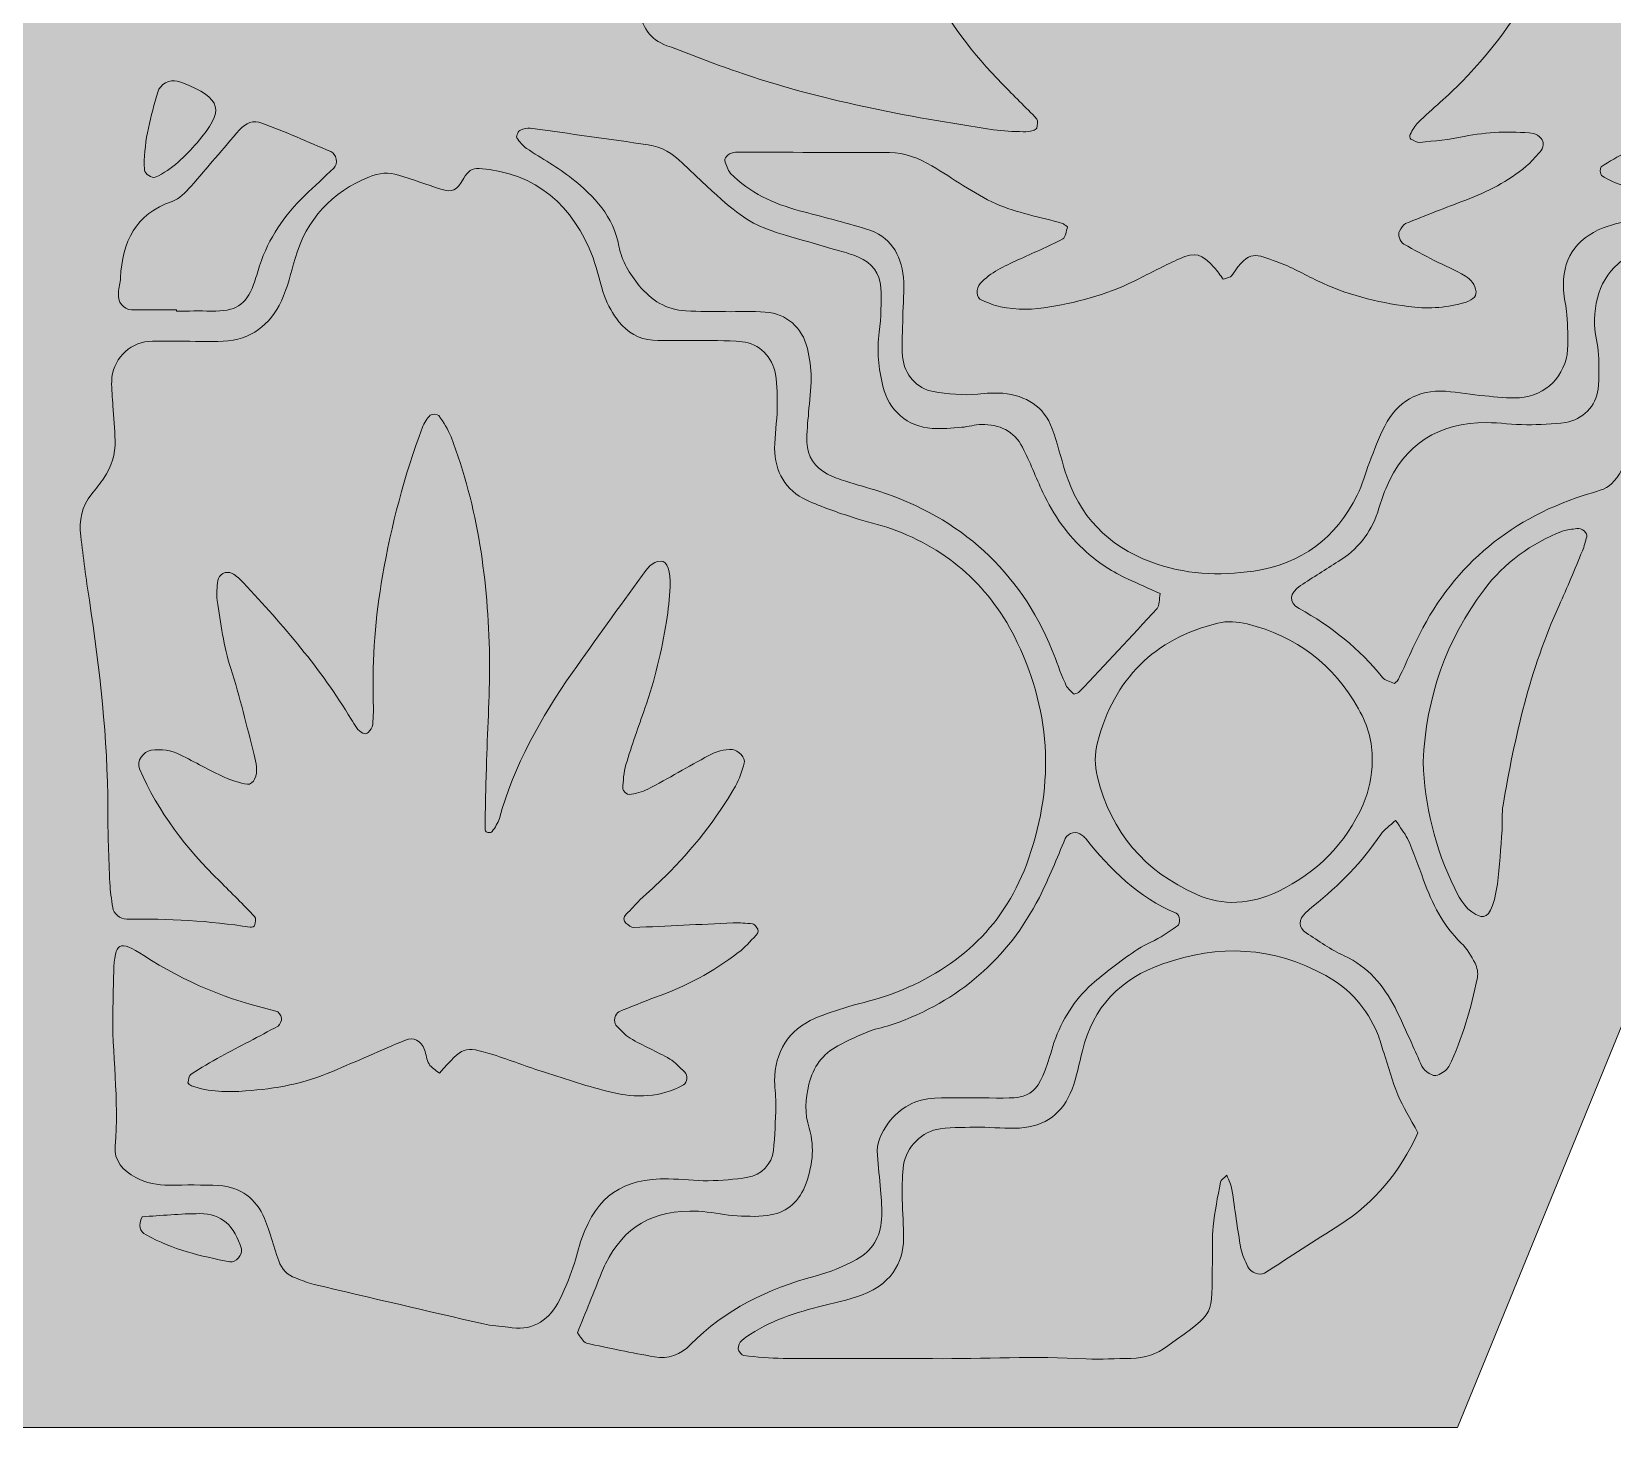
# Model space of a CAD drawing. Extents: x 698 to 1331, y -1400 to -571.
# Drawn here: x 1038.3 to 1135.5, y -1397 to -1311.1 of the extents above; entities that cross this region are included whole.
import ezdxf

# ---------------------------------------------------------------- set-up
doc = ezdxf.new("R2010")
doc.units = 0
doc.header["$MEASUREMENT"] = 0
doc.layers.add('katman 1', color=7, linetype='Continuous')

msp = doc.modelspace()

# ---------------------------------------------------------------- hatches: boundary and pattern name
at = {"layer": 'katman 1', "true_color": 0x008000}
h = msp.add_hatch(color=96, dxfattribs=at)
h.dxf.hatch_style = 2
h.paths.add_polyline_path([(896.624, -1382.655), (879.809, -1328.301), (851.989, -1295.189), (837.528, -1259.107), (831.494, -1237.749), (771.684, -1241.554), (752.975, -1241.554), (733.337, -1231.031), (728.744, -1217.12), (738.175, -1200.397), (733.337, -1174.3), (733.337, -1161.556), (728.744, -1135.224), (733.36, -1114.523), (738.175, -1088.34), (738.175, -1079.203), (740.929, -1068.399), (750.857, -1073.047), (760.746, -1083.648), (804.968, -1100.936), (816.766, -1111.464), (833.127, -1113.198), (845.537, -1119.572), (861.853, -1117.069), (881.49, -1113.198), (914.58, -1128.031), (931.697, -1137.16), (962.214, -1138.377), (991.493, -1138.377), (1019.53, -1138.377), (1033.327, -1157.32), (1037.409, -1170.144), (1041.794, -1176.209), (1044.493, -1171.669), (1054.328, -1142.244), (1072.23, -1139.566), (1100.698, -1142.244), (1121.855, -1137.16), (1135.969, -1135.224), (1155.02, -1140.953), (1169.335, -1135.224), (1179.766, -1170.841), (1186.512, -1248.875), (1126.002, -1396.967), (886.71, -1396.967)])

# ---------------------------------------------------------------- linework, layer by layer
at = {"layer": 'katman 1', "lineweight": 0}
msp.add_lwpolyline([(1037.409, -1170.144), (1041.794, -1176.209), (1044.493, -1171.669), (1054.328, -1142.244), (1072.23, -1139.566), (1100.698, -1142.244), (1121.855, -1137.16), (1135.969, -1135.224), (1155.02, -1140.953), (1169.335, -1135.224), (1179.766, -1170.841), (1186.512, -1248.875), (1126.002, -1396.967), (886.71, -1396.967)], dxfattribs=at)
for points, knots in [([(1138.593, -1321.79), (1138.417, -1321.375), (1138.098, -1321.136), (1137.699, -1321.024), (1136.726, -1320.737), (1135.721, -1320.545), (1134.859, -1319.955), (1134.763, -1319.891), (1134.747, -1319.476), (1134.827, -1319.428), (1135.338, -1319.093), (1135.848, -1318.774), (1136.407, -1318.534), (1139.886, -1317.018), (1143.109, -1315.055), (1146.093, -1312.726), (1149.189, -1310.316), (1149.014, -1310.827), (1148.982, -1306.582), (1148.966, -1304.092), (1148.295, -1301.747), (1147.115, -1299.56), (1145.503, -1296.56), (1143.141, -1294.406), (1139.918, -1293.257), (1138.864, -1292.874), (1137.779, -1292.603), (1136.71, -1292.267), (1136.04, -1292.044), (1135.338, -1291.853), (1134.699, -1291.549), (1133.247, -1290.879), (1132.593, -1289.666), (1132.577, -1288.118), (1132.577, -1287.512), (1132.736, -1286.906), (1132.768, -1286.299), (1132.816, -1285.581), (1132.864, -1284.863), (1132.784, -1284.161), (1132.673, -1283.012), (1131.811, -1281.799), (1130.47, -1281.671), (1129.561, -1281.592), (1128.635, -1281.576), (1127.726, -1281.592), (1127.007, -1281.592), (1126.305, -1281.703), (1125.587, -1281.703), (1123.928, -1281.687), (1122.619, -1280.762), (1122.092, -1279.214), (1121.821, -1278.448), (1121.646, -1277.65), (1121.47, -1276.852), (1120.816, -1273.995), (1118.981, -1272.24), (1116.284, -1271.346), (1113.698, -1270.485), (1111.097, -1270.453), (1108.464, -1271.203), (1105.672, -1271.985), (1103.868, -1273.724), (1103.086, -1276.517), (1102.863, -1277.299), (1102.655, -1278.081), (1102.368, -1278.847), (1101.682, -1280.682), (1100.246, -1281.528), (1098.379, -1281.671), (1097.565, -1281.735), (1096.751, -1281.639), (1095.937, -1281.608), (1095.426, -1281.592), (1094.916, -1281.544), (1094.405, -1281.592), (1092.746, -1281.719), (1091.756, -1282.741), (1091.74, -1284.352), (1091.74, -1284.863), (1091.788, -1285.374), (1091.82, -1285.884), (1091.852, -1286.491), (1091.9, -1287.113), (1091.916, -1287.719), (1091.948, -1289.555), (1091.086, -1290.831), (1089.442, -1291.581), (1088.884, -1291.837), (1088.309, -1292.028), (1087.719, -1292.204), (1086.841, -1292.475), (1085.931, -1292.65), (1085.07, -1292.954), (1082.213, -1293.975), (1079.74, -1295.587), (1078.208, -1298.268), (1076.931, -1300.486), (1075.942, -1302.832), (1075.623, -1305.417), (1075.447, -1306.853), (1075.463, -1308.257), (1075.654, -1309.678), (1075.814, -1310.795), (1076.309, -1311.577), (1077.378, -1311.976), (1078.814, -1312.502), (1080.234, -1313.077), (1081.671, -1313.571), (1086.793, -1315.343), (1092.107, -1316.332), (1097.453, -1317.146), (1098.06, -1317.242), (1098.666, -1317.242), (1099.288, -1317.274), (1099.496, -1317.29), (1099.687, -1317.242), (1099.895, -1317.194), (1099.975, -1317.178), (1100.102, -1317.114), (1100.118, -1317.05), (1100.15, -1316.859), (1100.214, -1316.588), (1100.134, -1316.492), (1099.432, -1315.758), (1098.698, -1315.056), (1097.996, -1314.321), (1096.208, -1312.486), (1094.613, -1310.507), (1093.575, -1308.13), (1093.448, -1307.811), (1093.543, -1307.539), (1093.735, -1307.284), (1093.942, -1306.997), (1094.262, -1306.981), (1094.565, -1307.013), (1094.868, -1307.045), (1095.171, -1307.108), (1095.442, -1307.22), (1096.192, -1307.523), (1096.943, -1307.874), (1097.677, -1308.194), (1098.427, -1308.513), (1099.177, -1308.832), (1099.927, -1309.119), (1100.198, -1309.231), (1100.565, -1309.247), (1100.741, -1308.976), (1100.884, -1308.736), (1100.98, -1308.385), (1100.932, -1308.13), (1100.709, -1307.14), (1100.405, -1306.167), (1100.134, -1305.178), (1099.703, -1303.598), (1099.225, -1302.05), (1098.826, -1300.454), (1098.474, -1299.066), (1098.299, -1297.645), (1098.618, -1296.225), (1098.65, -1296.113), (1098.953, -1296.002), (1099.129, -1296.034), (1099.304, -1296.065), (1099.496, -1296.209), (1099.623, -1296.353), (1101.953, -1299.05), (1104.315, -1301.747), (1106.278, -1304.747), (1106.549, -1305.178), (1106.884, -1305.561), (1107.204, -1305.959), (1107.235, -1306.007), (1107.395, -1305.975), (1107.491, -1305.944), (1107.571, -1305.928), (1107.714, -1305.88), (1107.73, -1305.816), (1107.81, -1305.209), (1107.922, -1304.619), (1107.938, -1304.013), (1108.113, -1298.363), (1109.055, -1292.858), (1110.794, -1287.48), (1110.922, -1287.097), (1111.113, -1286.746), (1111.305, -1286.379), (1111.337, -1286.299), (1111.48, -1286.219), (1111.56, -1286.219), (1111.736, -1286.251), (1111.959, -1286.299), (1112.055, -1286.427), (1112.246, -1286.666), (1112.39, -1286.953), (1112.486, -1287.225), (1113.986, -1291.693), (1115.103, -1296.241), (1115.23, -1300.981), (1115.278, -1302.816), (1115.23, -1304.651), (1115.246, -1306.486), (1115.246, -1306.981), (1115.326, -1307.491), (1115.39, -1307.986), (1115.39, -1308.05), (1115.55, -1308.114), (1115.645, -1308.13), (1115.725, -1308.146), (1115.853, -1308.13), (1115.917, -1308.082), (1116.076, -1307.954), (1116.236, -1307.826), (1116.332, -1307.667), (1118.757, -1303.39), (1121.917, -1299.624), (1124.869, -1295.73), (1124.933, -1295.651), (1124.997, -1295.539), (1125.077, -1295.507), (1125.252, -1295.443), (1125.46, -1295.395), (1125.651, -1295.379), (1125.906, -1295.363), (1126.018, -1295.507), (1126.05, -1295.746), (1126.225, -1296.975), (1126.066, -1298.188), (1125.827, -1299.385), (1125.428, -1301.491), (1124.805, -1303.55), (1124.151, -1305.576), (1123.864, -1306.454), (1123.608, -1307.332), (1123.353, -1308.21), (1123.209, -1308.704), (1123.784, -1309.183), (1124.295, -1309.055), (1125.284, -1308.784), (1126.225, -1308.417), (1127.119, -1307.922), (1128.013, -1307.428), (1128.922, -1306.949), (1129.832, -1306.502), (1130.103, -1306.374), (1130.391, -1306.263), (1130.694, -1306.231), (1130.869, -1306.215), (1131.125, -1306.279), (1131.236, -1306.406), (1131.332, -1306.518), (1131.348, -1306.789), (1131.284, -1306.933), (1130.087, -1309.678), (1128.332, -1312.055), (1126.257, -1314.194), (1125.412, -1315.072), (1124.454, -1315.853), (1123.576, -1316.699), (1123.369, -1316.891), (1123.225, -1317.178), (1123.082, -1317.433), (1123.05, -1317.497), (1123.066, -1317.689), (1123.13, -1317.721), (1123.305, -1317.816), (1123.497, -1317.944), (1123.672, -1317.928), (1124.582, -1317.832), (1125.491, -1317.752), (1126.401, -1317.561), (1127.821, -1317.274), (1129.242, -1317.226), (1130.662, -1317.369), (1130.837, -1317.385), (1130.997, -1317.561), (1131.141, -1317.689), (1131.332, -1317.832), (1131.284, -1318.295), (1131.061, -1318.518), (1130.79, -1318.822), (1130.518, -1319.141), (1130.215, -1319.396), (1129.114, -1320.322), (1127.837, -1320.96), (1126.497, -1321.471), (1125.268, -1321.949), (1124.023, -1322.412), (1122.795, -1322.923), (1122.635, -1322.987), (1122.539, -1323.21), (1122.427, -1323.386), (1122.3, -1323.577), (1122.459, -1324.04), (1122.699, -1324.184), (1123.321, -1324.535), (1123.944, -1324.87), (1124.566, -1325.189), (1125.204, -1325.508), (1125.858, -1325.779), (1126.481, -1326.146), (1126.816, -1326.354), (1127.087, -1326.673), (1127.135, -1327.12), (1127.167, -1327.423), (1126.864, -1327.678), (1126.289, -1327.822), (1125.188, -1328.109), (1124.071, -1328.173), (1122.954, -1328.013), (1121.023, -1327.758), (1119.156, -1327.295), (1117.385, -1326.434), (1116.555, -1326.035), (1115.757, -1325.572), (1114.895, -1325.269), (1113.635, -1324.822), (1113.188, -1324.439), (1112.119, -1326.114), (1112.039, -1326.242), (1111.783, -1326.258), (1111.592, -1326.338), (1111.4, -1326.099), (1111.241, -1325.843), (1111.033, -1325.62), (1110.252, -1324.758), (1109.869, -1324.646), (1108.895, -1325.077), (1108.065, -1325.46), (1107.251, -1325.875), (1106.438, -1326.29), (1104.698, -1327.2), (1102.847, -1327.726), (1100.932, -1328.045), (1099.927, -1328.221), (1098.905, -1328.253), (1097.884, -1328.029), (1097.485, -1327.95), (1097.118, -1327.774), (1096.735, -1327.631), (1096.4, -1327.503), (1096.352, -1326.912), (1096.639, -1326.609), (1097.278, -1325.907), (1098.123, -1325.54), (1098.953, -1325.157), (1099.879, -1324.726), (1100.82, -1324.343), (1101.714, -1323.864), (1101.905, -1323.769), (1101.921, -1323.37), (1102.017, -1323.114), (1101.858, -1323.019), (1101.794, -1322.939), (1101.698, -1322.907), (1100.326, -1322.508), (1098.889, -1322.269), (1097.613, -1321.694), (1096.224, -1321.072), (1094.98, -1320.146), (1093.671, -1319.364), (1092.873, -1318.885), (1092.011, -1318.566), (1091.07, -1318.55), (1087.91, -1318.534), (1084.751, -1318.534), (1081.591, -1318.534), (1081.272, -1318.534), (1080.889, -1318.822), (1080.937, -1319.029), (1081.016, -1319.3), (1081.096, -1319.62), (1081.288, -1319.827), (1082.453, -1321.04), (1083.937, -1321.694), (1085.533, -1322.125), (1086.905, -1322.492), (1088.293, -1322.843), (1089.65, -1323.258), (1091.102, -1323.689), (1091.772, -1324.79), (1091.916, -1326.226), (1091.996, -1327.024), (1091.884, -1327.854), (1091.884, -1328.668), (1091.868, -1329.482), (1091.804, -1330.295), (1091.868, -1331.109), (1091.964, -1332.226), (1092.777, -1333.088), (1093.751, -1333.248), (1094.661, -1333.391), (1095.57, -1333.503), (1096.496, -1333.407), (1097.006, -1333.359), (1097.517, -1333.312), (1098.028, -1333.359), (1099.448, -1333.503), (1100.565, -1334.141), (1101.076, -1335.546), (1101.379, -1336.407), (1101.602, -1337.301), (1101.874, -1338.179), (1102.719, -1340.892), (1104.475, -1342.743), (1107.14, -1343.732), (1109.198, -1344.498), (1111.305, -1344.61), (1113.459, -1344.291), (1116.411, -1343.844), (1118.518, -1342.264), (1119.826, -1339.615), (1120.145, -1338.977), (1120.321, -1338.274), (1120.576, -1337.62), (1120.88, -1336.854), (1121.135, -1336.088), (1121.518, -1335.37), (1122.3, -1333.886), (1123.545, -1333.12), (1125.252, -1333.232), (1126.066, -1333.296), (1126.864, -1333.439), (1127.678, -1333.519), (1128.38, -1333.583), (1129.098, -1333.679), (1129.8, -1333.631), (1131.444, -1333.503), (1132.641, -1332.29), (1132.768, -1330.662), (1132.816, -1329.96), (1132.768, -1329.242), (1132.72, -1328.524), (1132.689, -1328.013), (1132.545, -1327.519), (1132.513, -1327.008), (1132.401, -1325.173), (1133.247, -1323.848), (1134.955, -1323.178), (1135.609, -1322.923), (1136.327, -1322.827), (1136.997, -1322.588), (1137.572, -1322.348), (1138.21, -1322.332), (1138.593, -1321.79)], [0, 0, 0, 0, 1, 1, 1, 2, 2, 2, 3, 3, 3, 4, 4, 4, 5, 5, 5, 6, 6, 6, 7, 7, 7, 8, 8, 8, 9, 9, 9, 10, 10, 10, 11, 11, 11, 12, 12, 12, 13, 13, 13, 14, 14, 14, 15, 15, 15, 16, 16, 16, 17, 17, 17, 18, 18, 18, 19, 19, 19, 20, 20, 20, 21, 21, 21, 22, 22, 22, 23, 23, 23, 24, 24, 24, 25, 25, 25, 26, 26, 26, 27, 27, 27, 28, 28, 28, 29, 29, 29, 30, 30, 30, 31, 31, 31, 32, 32, 32, 33, 33, 33, 34, 34, 34, 35, 35, 35, 36, 36, 36, 37, 37, 37, 38, 38, 38, 39, 39, 39, 40, 40, 40, 41, 41, 41, 42, 42, 42, 43, 43, 43, 44, 44, 44, 45, 45, 45, 46, 46, 46, 47, 47, 47, 48, 48, 48, 49, 49, 49, 50, 50, 50, 51, 51, 51, 52, 52, 52, 53, 53, 53, 54, 54, 54, 55, 55, 55, 56, 56, 56, 57, 57, 57, 58, 58, 58, 59, 59, 59, 60, 60, 60, 61, 61, 61, 62, 62, 62, 63, 63, 63, 64, 64, 64, 65, 65, 65, 66, 66, 66, 67, 67, 67, 68, 68, 68, 69, 69, 69, 70, 70, 70, 71, 71, 71, 72, 72, 72, 73, 73, 73, 74, 74, 74, 75, 75, 75, 76, 76, 76, 77, 77, 77, 78, 78, 78, 79, 79, 79, 80, 80, 80, 81, 81, 81, 82, 82, 82, 83, 83, 83, 84, 84, 84, 85, 85, 85, 86, 86, 86, 87, 87, 87, 88, 88, 88, 89, 89, 89, 90, 90, 90, 91, 91, 91, 92, 92, 92, 93, 93, 93, 94, 94, 94, 95, 95, 95, 96, 96, 96, 97, 97, 97, 98, 98, 98, 99, 99, 99, 100, 100, 100, 101, 101, 101, 102, 102, 102, 103, 103, 103, 104, 104, 104, 105, 105, 105, 106, 106, 106, 107, 107, 107, 108, 108, 108, 109, 109, 109, 110, 110, 110, 111, 111, 111, 112, 112, 112, 113, 113, 113, 114, 114, 114, 115, 115, 115, 116, 116, 116, 117, 117, 117, 118, 118, 118, 119, 119, 119, 120, 120, 120, 121, 121, 121, 122, 122, 122, 123, 123, 123, 124, 124, 124, 125, 125, 125, 126, 126, 126, 127, 127, 127, 128, 128, 128, 129, 129, 129, 130, 130, 130, 131, 131, 131, 132, 132, 132, 133, 133, 133, 134, 134, 134, 135, 135, 135, 136, 136, 136, 137, 137, 137, 138, 138, 138, 139, 139, 139, 140, 140, 140, 141, 141, 141, 142, 142, 142, 143, 143, 143, 144, 144, 144, 145, 145, 145, 146, 146, 146, 147, 147, 147, 148, 148, 148, 148]), ([(1045.223, -1319.316), (1045.239, -1319.412), (1045.239, -1319.524), (1045.254, -1319.62), (1045.254, -1319.859), (1045.701, -1320.162), (1045.909, -1320.066), (1046.962, -1319.588), (1047.744, -1318.79), (1048.478, -1317.944), (1050.217, -1315.949), (1050.042, -1315.231), (1047.552, -1314.242), (1047.457, -1314.21), (1047.361, -1314.194), (1047.265, -1314.162), (1046.802, -1314.018), (1046.196, -1314.337), (1046.068, -1314.832), (1045.622, -1316.3), (1045.239, -1317.784), (1045.223, -1319.316)], [0, 0, 0, 0, 1, 1, 1, 2, 2, 2, 3, 3, 3, 4, 4, 4, 5, 5, 5, 6, 6, 6, 7, 7, 7, 7]), ([(1047.217, -1328.221), (1047.217, -1328.253), (1047.217, -1328.269), (1047.217, -1328.301), (1047.935, -1328.301), (1048.638, -1328.285), (1049.356, -1328.301), (1050.872, -1328.317), (1051.446, -1327.966), (1051.957, -1326.673), (1052.1, -1326.29), (1052.196, -1325.891), (1052.324, -1325.508), (1052.882, -1323.832), (1053.84, -1322.396), (1055.117, -1321.183), (1055.707, -1320.625), (1056.297, -1320.066), (1056.888, -1319.508), (1057.175, -1319.237), (1057.063, -1318.63), (1056.696, -1318.487), (1055.292, -1317.88), (1053.888, -1317.274), (1052.467, -1316.731), (1051.957, -1316.524), (1051.462, -1316.731), (1051.095, -1317.146), (1050.09, -1318.295), (1049.116, -1319.476), (1048.111, -1320.625), (1047.776, -1320.992), (1047.393, -1321.407), (1046.946, -1321.55), (1044.68, -1322.332), (1043.882, -1324.04), (1043.77, -1326.258), (1043.754, -1326.561), (1043.675, -1326.865), (1043.643, -1327.168), (1043.579, -1327.726), (1043.93, -1328.205), (1044.457, -1328.221), (1045.382, -1328.237), (1046.292, -1328.221), (1047.217, -1328.221)], [0, 0, 0, 0, 1, 1, 1, 2, 2, 2, 3, 3, 3, 4, 4, 4, 5, 5, 5, 6, 6, 6, 7, 7, 7, 8, 8, 8, 9, 9, 9, 10, 10, 10, 11, 11, 11, 12, 12, 12, 13, 13, 13, 14, 14, 14, 15, 15, 15, 15]), ([(1102.416, -1351.871), (1102.56, -1351.807), (1102.671, -1351.791), (1102.735, -1351.727), (1104.331, -1350.02), (1105.943, -1348.328), (1107.523, -1346.589), (1107.682, -1346.413), (1107.634, -1346.03), (1107.714, -1345.679), (1107.028, -1345.376), (1106.374, -1345.073), (1105.735, -1344.785), (1104.794, -1344.354), (1103.948, -1343.812), (1103.182, -1343.126), (1102.017, -1342.104), (1101.155, -1340.844), (1100.501, -1339.455), (1100.054, -1338.53), (1099.703, -1337.572), (1099.24, -1336.679), (1098.73, -1335.673), (1097.804, -1335.258), (1096.719, -1335.274), (1096.32, -1335.274), (1095.921, -1335.418), (1095.506, -1335.45), (1094.9, -1335.498), (1094.278, -1335.562), (1093.687, -1335.514), (1092.155, -1335.402), (1091.022, -1334.429), (1090.655, -1332.929), (1090.384, -1331.827), (1090.288, -1330.726), (1090.432, -1329.593), (1090.543, -1328.684), (1090.575, -1327.758), (1090.527, -1326.849), (1090.48, -1325.987), (1089.985, -1325.317), (1089.155, -1324.981), (1088.788, -1324.822), (1088.389, -1324.71), (1087.99, -1324.599), (1082.181, -1322.875), (1082.931, -1323.545), (1078.335, -1319.205), (1077.713, -1318.614), (1077.059, -1318.183), (1076.229, -1318.072), (1073.803, -1317.721), (1071.394, -1317.385), (1068.968, -1317.05), (1068.777, -1317.018), (1068.569, -1317.098), (1068.378, -1317.162), (1068.298, -1317.178), (1068.234, -1317.274), (1068.202, -1317.354), (1068.154, -1317.449), (1068.106, -1317.593), (1068.138, -1317.641), (1068.314, -1317.88), (1068.505, -1318.136), (1068.745, -1318.295), (1069.67, -1318.917), (1070.676, -1319.46), (1071.537, -1320.146), (1072.91, -1321.231), (1074.091, -1322.476), (1074.426, -1324.311), (1074.601, -1325.221), (1075.08, -1326.019), (1075.67, -1326.737), (1076.42, -1327.631), (1077.346, -1328.237), (1078.543, -1328.285), (1079.357, -1328.333), (1080.171, -1328.317), (1080.984, -1328.333), (1081.798, -1328.349), (1082.612, -1328.301), (1083.426, -1328.365), (1084.735, -1328.46), (1085.692, -1329.29), (1086.011, -1330.599), (1086.155, -1331.189), (1086.235, -1331.796), (1086.251, -1332.402), (1086.251, -1333.104), (1086.139, -1333.822), (1086.091, -1334.54), (1086.043, -1335.147), (1085.963, -1335.753), (1085.979, -1336.36), (1086.011, -1337.253), (1086.474, -1337.908), (1087.24, -1338.322), (1087.591, -1338.514), (1087.99, -1338.642), (1088.373, -1338.769), (1089.043, -1338.993), (1089.745, -1339.168), (1090.416, -1339.376), (1095.442, -1341.035), (1099.049, -1344.259), (1101.076, -1349.174), (1101.347, -1349.828), (1101.554, -1350.514), (1101.858, -1351.169), (1101.953, -1351.488), (1102.225, -1351.663), (1102.416, -1351.871)], [0, 0, 0, 0, 1, 1, 1, 2, 2, 2, 3, 3, 3, 4, 4, 4, 5, 5, 5, 6, 6, 6, 7, 7, 7, 8, 8, 8, 9, 9, 9, 10, 10, 10, 11, 11, 11, 12, 12, 12, 13, 13, 13, 14, 14, 14, 15, 15, 15, 16, 16, 16, 17, 17, 17, 18, 18, 18, 19, 19, 19, 20, 20, 20, 21, 21, 21, 22, 22, 22, 23, 23, 23, 24, 24, 24, 25, 25, 25, 26, 26, 26, 27, 27, 27, 28, 28, 28, 29, 29, 29, 30, 30, 30, 31, 31, 31, 32, 32, 32, 33, 33, 33, 34, 34, 34, 35, 35, 35, 36, 36, 36, 37, 37, 37, 38, 38, 38, 38]), ([(1063.383, -1375.185), (1063.159, -1374.994), (1062.888, -1374.85), (1062.744, -1374.611), (1062.585, -1374.356), (1062.569, -1374.02), (1062.473, -1373.749), (1062.25, -1373.159), (1061.787, -1372.935), (1061.292, -1373.143), (1059.792, -1373.781), (1058.292, -1374.435), (1056.808, -1375.074), (1055.101, -1375.808), (1053.297, -1376.143), (1051.462, -1376.271), (1050.345, -1376.35), (1049.228, -1376.35), (1048.143, -1375.951), (1048.063, -1375.919), (1047.919, -1375.824), (1047.919, -1375.776), (1047.951, -1375.584), (1047.983, -1375.313), (1048.111, -1375.233), (1048.701, -1374.85), (1049.324, -1374.499), (1049.946, -1374.148), (1051.111, -1373.526), (1052.292, -1372.919), (1053.457, -1372.281), (1053.585, -1372.201), (1053.696, -1371.946), (1053.664, -1371.786), (1053.648, -1371.627), (1053.473, -1371.387), (1053.329, -1371.355), (1050.425, -1370.685), (1047.712, -1369.584), (1045.207, -1367.94), (1043.675, -1366.951), (1043.419, -1367.095), (1043.355, -1368.978), (1043.324, -1369.696), (1043.324, -1370.414), (1043.308, -1371.116), (1043.212, -1373.973), (1043.722, -1376.813), (1043.435, -1379.67), (1043.355, -1380.547), (1043.93, -1381.186), (1044.712, -1381.601), (1045.366, -1381.936), (1046.052, -1382.079), (1046.77, -1382.063), (1047.792, -1382.063), (1048.813, -1382.031), (1049.818, -1382.095), (1051.159, -1382.175), (1052.116, -1382.893), (1052.627, -1384.122), (1052.978, -1384.968), (1053.202, -1385.861), (1053.505, -1386.723), (1053.68, -1387.218), (1054.015, -1387.601), (1054.526, -1387.776), (1054.909, -1387.92), (1055.292, -1388.079), (1055.675, -1388.175), (1059.154, -1388.989), (1062.617, -1389.803), (1066.096, -1390.601), (1066.59, -1390.713), (1067.117, -1390.729), (1067.612, -1390.808), (1069, -1391.064), (1070.005, -1390.489), (1070.66, -1389.324), (1071.059, -1388.622), (1071.33, -1387.856), (1071.617, -1387.09), (1071.825, -1386.516), (1071.936, -1385.909), (1072.144, -1385.335), (1073.085, -1382.718), (1074.633, -1381.648), (1077.474, -1381.68), (1078.288, -1381.696), (1079.101, -1381.808), (1079.915, -1381.792), (1080.729, -1381.776), (1081.543, -1381.712), (1082.341, -1381.585), (1083.171, -1381.457), (1083.841, -1380.755), (1083.921, -1379.941), (1084.017, -1379.031), (1084.048, -1378.106), (1084.08, -1377.196), (1084.096, -1376.685), (1084.001, -1376.175), (1084.001, -1375.664), (1084.001, -1373.845), (1084.846, -1372.536), (1086.49, -1371.802), (1087.128, -1371.515), (1087.831, -1371.308), (1088.501, -1371.1), (1089.378, -1370.829), (1090.288, -1370.653), (1091.134, -1370.334), (1095.059, -1368.882), (1097.996, -1366.329), (1099.48, -1362.355), (1101.203, -1357.743), (1101.06, -1353.147), (1098.921, -1348.679), (1097.31, -1345.296), (1094.708, -1342.966), (1091.182, -1341.689), (1090.416, -1341.418), (1089.618, -1341.259), (1088.836, -1341.003), (1087.878, -1340.684), (1086.905, -1340.365), (1085.979, -1339.934), (1084.655, -1339.312), (1084.017, -1338.179), (1084.001, -1336.742), (1084.001, -1335.929), (1084.144, -1335.115), (1084.16, -1334.301), (1084.176, -1333.599), (1084.16, -1332.881), (1084.048, -1332.178), (1083.889, -1331.141), (1083.027, -1330.279), (1082.006, -1330.184), (1081, -1330.088), (1079.979, -1330.12), (1078.958, -1330.104), (1078.144, -1330.088), (1077.33, -1330.136), (1076.516, -1330.088), (1075.654, -1330.04), (1074.936, -1329.609), (1074.426, -1328.955), (1074.059, -1328.476), (1073.74, -1327.934), (1073.532, -1327.375), (1073.245, -1326.609), (1073.117, -1325.795), (1072.83, -1325.029), (1071.617, -1321.79), (1069.367, -1319.811), (1065.824, -1319.524), (1065.409, -1319.492), (1065.106, -1319.715), (1064.883, -1320.13), (1064.468, -1320.912), (1064.149, -1321.024), (1063.479, -1320.8), (1062.601, -1320.513), (1061.739, -1320.21), (1060.861, -1319.939), (1060.255, -1319.747), (1059.665, -1319.795), (1059.074, -1320.034), (1056.76, -1320.992), (1055.212, -1322.636), (1054.51, -1325.061), (1054.255, -1325.939), (1054.047, -1326.848), (1053.664, -1327.678), (1052.978, -1329.162), (1051.781, -1330.072), (1050.09, -1330.152), (1049.18, -1330.2), (1048.255, -1330.152), (1047.345, -1330.152), (1046.739, -1330.152), (1046.116, -1330.12), (1045.51, -1330.168), (1044.249, -1330.264), (1043.26, -1331.333), (1043.228, -1332.609), (1043.212, -1333.12), (1043.276, -1333.631), (1043.308, -1334.125), (1043.355, -1334.843), (1043.419, -1335.546), (1043.435, -1336.264), (1043.467, -1337.11), (1043.228, -1337.876), (1042.749, -1338.578), (1042.51, -1338.913), (1042.254, -1339.232), (1041.999, -1339.551), (1041.377, -1340.317), (1041.217, -1341.195), (1041.329, -1342.136), (1041.488, -1343.445), (1041.648, -1344.769), (1041.855, -1346.078), (1042.494, -1350.323), (1042.988, -1354.568), (1042.988, -1358.876), (1042.988, -1360.408), (1043.052, -1361.94), (1043.116, -1363.472), (1043.132, -1363.983), (1043.228, -1364.478), (1043.292, -1364.988), (1043.339, -1365.355), (1043.754, -1365.706), (1044.153, -1365.706), (1046.707, -1365.658), (1049.244, -1365.802), (1051.749, -1366.201), (1051.845, -1366.217), (1052.021, -1366.153), (1052.021, -1366.105), (1052.053, -1365.914), (1052.116, -1365.642), (1052.021, -1365.547), (1051.318, -1364.813), (1050.6, -1364.095), (1049.882, -1363.376), (1047.808, -1361.366), (1046.1, -1359.116), (1044.935, -1356.451), (1044.744, -1356.004), (1045.159, -1355.381), (1045.653, -1355.318), (1046.276, -1355.238), (1046.882, -1355.302), (1047.441, -1355.589), (1048.35, -1356.052), (1049.244, -1356.546), (1050.154, -1356.977), (1050.6, -1357.185), (1051.095, -1357.312), (1051.59, -1357.408), (1051.717, -1357.44), (1051.957, -1357.249), (1052.021, -1357.089), (1052.244, -1356.594), (1052.1, -1356.084), (1051.989, -1355.605), (1051.542, -1353.833), (1051.111, -1352.03), (1050.553, -1350.291), (1050.106, -1348.918), (1049.946, -1347.498), (1049.723, -1346.094), (1049.659, -1345.695), (1049.707, -1345.28), (1049.755, -1344.881), (1049.771, -1344.721), (1049.93, -1344.514), (1050.074, -1344.434), (1050.217, -1344.354), (1050.489, -1344.354), (1050.632, -1344.434), (1050.888, -1344.578), (1051.127, -1344.785), (1051.334, -1345.009), (1053.776, -1347.626), (1056.106, -1350.323), (1057.957, -1353.403), (1058.069, -1353.578), (1058.164, -1353.754), (1058.276, -1353.913), (1058.5, -1354.248), (1058.867, -1354.408), (1059.01, -1354.216), (1059.122, -1354.073), (1059.282, -1353.913), (1059.282, -1353.738), (1059.329, -1353.227), (1059.329, -1352.716), (1059.313, -1352.206), (1059.25, -1349.652), (1059.441, -1347.115), (1059.888, -1344.594), (1060.431, -1341.466), (1061.228, -1338.418), (1062.346, -1335.45), (1062.441, -1335.179), (1062.617, -1334.907), (1062.824, -1334.7), (1062.92, -1334.62), (1063.287, -1334.636), (1063.351, -1334.732), (1063.638, -1335.147), (1063.925, -1335.577), (1064.101, -1336.04), (1065.761, -1340.381), (1066.383, -1344.929), (1066.463, -1349.541), (1066.495, -1351.679), (1066.351, -1353.818), (1066.287, -1355.956), (1066.239, -1357.376), (1066.207, -1358.796), (1066.191, -1360.233), (1066.191, -1360.281), (1066.303, -1360.376), (1066.367, -1360.376), (1066.463, -1360.392), (1066.606, -1360.376), (1066.638, -1360.312), (1066.798, -1360.057), (1066.989, -1359.802), (1067.069, -1359.515), (1067.979, -1356.227), (1069.622, -1353.307), (1071.569, -1350.53), (1072.974, -1348.519), (1074.426, -1346.541), (1075.862, -1344.562), (1076.149, -1344.163), (1076.42, -1343.7), (1077.011, -1343.684), (1077.378, -1343.684), (1077.633, -1344.306), (1077.569, -1345.264), (1077.538, -1345.982), (1077.458, -1346.684), (1077.346, -1347.386), (1077.059, -1349.206), (1076.628, -1350.993), (1076.022, -1352.716), (1075.623, -1353.865), (1075.208, -1355.03), (1074.857, -1356.195), (1074.713, -1356.674), (1074.681, -1357.201), (1074.665, -1357.695), (1074.665, -1357.807), (1074.936, -1358.062), (1075.048, -1358.046), (1075.447, -1357.983), (1075.846, -1357.887), (1076.197, -1357.711), (1077.458, -1357.041), (1078.687, -1356.323), (1079.947, -1355.637), (1080.394, -1355.397), (1080.873, -1355.238), (1081.415, -1355.27), (1081.735, -1355.302), (1082.245, -1355.796), (1082.133, -1356.099), (1081.974, -1356.578), (1081.846, -1357.089), (1081.591, -1357.52), (1080.41, -1359.562), (1078.958, -1361.397), (1077.282, -1363.057), (1076.772, -1363.552), (1076.229, -1364.031), (1075.718, -1364.525), (1075.431, -1364.812), (1075.16, -1365.116), (1074.873, -1365.403), (1074.697, -1365.578), (1074.681, -1365.786), (1074.857, -1365.945), (1074.984, -1366.073), (1075.176, -1366.217), (1075.335, -1366.217), (1077.378, -1366.137), (1079.405, -1366.025), (1081.447, -1365.93), (1081.846, -1365.914), (1082.245, -1365.961), (1082.644, -1365.993), (1082.724, -1365.993), (1082.804, -1366.105), (1082.868, -1366.169), (1083.043, -1366.36), (1083.027, -1366.536), (1082.852, -1366.711), (1082.485, -1367.063), (1082.165, -1367.461), (1081.766, -1367.765), (1080.219, -1368.946), (1078.511, -1369.855), (1076.676, -1370.509), (1075.91, -1370.781), (1075.16, -1371.1), (1074.41, -1371.403), (1074.186, -1371.499), (1074.075, -1372.041), (1074.234, -1372.217), (1074.522, -1372.488), (1074.777, -1372.823), (1075.112, -1373.031), (1075.91, -1373.494), (1076.756, -1373.845), (1077.554, -1374.308), (1077.889, -1374.499), (1078.16, -1374.834), (1078.463, -1375.105), (1078.671, -1375.313), (1078.623, -1375.76), (1078.399, -1375.887), (1076.979, -1376.701), (1075.463, -1376.717), (1073.947, -1376.35), (1072.559, -1376.015), (1071.202, -1375.552), (1069.846, -1375.121), (1068.777, -1374.786), (1067.739, -1374.371), (1066.67, -1374.036), (1064.867, -1373.494), (1064.851, -1373.51), (1063.383, -1375.185)], [0, 0, 0, 0, 1, 1, 1, 2, 2, 2, 3, 3, 3, 4, 4, 4, 5, 5, 5, 6, 6, 6, 7, 7, 7, 8, 8, 8, 9, 9, 9, 10, 10, 10, 11, 11, 11, 12, 12, 12, 13, 13, 13, 14, 14, 14, 15, 15, 15, 16, 16, 16, 17, 17, 17, 18, 18, 18, 19, 19, 19, 20, 20, 20, 21, 21, 21, 22, 22, 22, 23, 23, 23, 24, 24, 24, 25, 25, 25, 26, 26, 26, 27, 27, 27, 28, 28, 28, 29, 29, 29, 30, 30, 30, 31, 31, 31, 32, 32, 32, 33, 33, 33, 34, 34, 34, 35, 35, 35, 36, 36, 36, 37, 37, 37, 38, 38, 38, 39, 39, 39, 40, 40, 40, 41, 41, 41, 42, 42, 42, 43, 43, 43, 44, 44, 44, 45, 45, 45, 46, 46, 46, 47, 47, 47, 48, 48, 48, 49, 49, 49, 50, 50, 50, 51, 51, 51, 52, 52, 52, 53, 53, 53, 54, 54, 54, 55, 55, 55, 56, 56, 56, 57, 57, 57, 58, 58, 58, 59, 59, 59, 60, 60, 60, 61, 61, 61, 62, 62, 62, 63, 63, 63, 64, 64, 64, 65, 65, 65, 66, 66, 66, 67, 67, 67, 68, 68, 68, 69, 69, 69, 70, 70, 70, 71, 71, 71, 72, 72, 72, 73, 73, 73, 74, 74, 74, 75, 75, 75, 76, 76, 76, 77, 77, 77, 78, 78, 78, 79, 79, 79, 80, 80, 80, 81, 81, 81, 82, 82, 82, 83, 83, 83, 84, 84, 84, 85, 85, 85, 86, 86, 86, 87, 87, 87, 88, 88, 88, 89, 89, 89, 90, 90, 90, 91, 91, 91, 92, 92, 92, 93, 93, 93, 94, 94, 94, 95, 95, 95, 96, 96, 96, 97, 97, 97, 98, 98, 98, 99, 99, 99, 100, 100, 100, 101, 101, 101, 102, 102, 102, 103, 103, 103, 104, 104, 104, 105, 105, 105, 106, 106, 106, 107, 107, 107, 108, 108, 108, 109, 109, 109, 110, 110, 110, 111, 111, 111, 112, 112, 112, 113, 113, 113, 114, 114, 114, 115, 115, 115, 116, 116, 116, 117, 117, 117, 118, 118, 118, 119, 119, 119, 120, 120, 120, 121, 121, 121, 122, 122, 122, 123, 123, 123, 124, 124, 124, 125, 125, 125, 126, 126, 126, 127, 127, 127, 128, 128, 128, 129, 129, 129, 130, 130, 130, 131, 131, 131, 132, 132, 132, 133, 133, 133, 134, 134, 134, 135, 135, 135, 136, 136, 136, 137, 137, 137, 138, 138, 138, 139, 139, 139, 140, 140, 140, 140]), ([(1122.124, -1351.2), (1122.236, -1351.089), (1122.332, -1351.025), (1122.364, -1350.945), (1122.667, -1350.307), (1122.97, -1349.653), (1123.257, -1349.014), (1125.284, -1344.514), (1128.603, -1341.434), (1133.295, -1339.79), (1135.417, -1339.056), (1135.417, -1339.551), (1136.774, -1336.758), (1137.077, -1336.12), (1137.428, -1335.498), (1137.779, -1334.875), (1138.322, -1333.886), (1138.673, -1332.833), (1138.848, -1331.716), (1138.88, -1331.508), (1138.896, -1331.317), (1138.912, -1331.109), (1138.976, -1330.008), (1139.519, -1329.194), (1140.428, -1328.588), (1140.684, -1328.412), (1140.955, -1328.269), (1141.162, -1328.045), (1142.024, -1327.136), (1142.598, -1326.082), (1142.758, -1324.822), (1142.854, -1324.008), (1142.056, -1323.162), (1141.29, -1323.242), (1139.646, -1323.418), (1138.114, -1323.96), (1136.694, -1324.79), (1135.05, -1325.747), (1134.364, -1327.279), (1134.428, -1329.162), (1134.444, -1329.769), (1134.635, -1330.375), (1134.667, -1330.982), (1134.699, -1331.684), (1134.715, -1332.402), (1134.635, -1333.104), (1134.524, -1334.125), (1133.662, -1335.003), (1132.657, -1335.147), (1131.859, -1335.258), (1131.045, -1335.29), (1130.231, -1335.29), (1129.417, -1335.29), (1128.603, -1335.163), (1127.789, -1335.163), (1124.853, -1335.163), (1122.715, -1336.455), (1121.582, -1339.232), (1121.39, -1339.695), (1121.231, -1340.189), (1121.087, -1340.668), (1120.656, -1341.977), (1119.826, -1342.982), (1118.661, -1343.7), (1117.88, -1344.179), (1117.114, -1344.69), (1116.348, -1345.184), (1115.645, -1345.647), (1115.582, -1346.221), (1116.252, -1346.589), (1118.231, -1347.69), (1119.97, -1349.078), (1121.39, -1350.849), (1121.518, -1351.025), (1121.869, -1351.089), (1122.124, -1351.2)], [0, 0, 0, 0, 1, 1, 1, 2, 2, 2, 3, 3, 3, 4, 4, 4, 5, 5, 5, 6, 6, 6, 7, 7, 7, 8, 8, 8, 9, 9, 9, 10, 10, 10, 11, 11, 11, 12, 12, 12, 13, 13, 13, 14, 14, 14, 15, 15, 15, 16, 16, 16, 17, 17, 17, 18, 18, 18, 19, 19, 19, 20, 20, 20, 21, 21, 21, 22, 22, 22, 23, 23, 23, 24, 24, 24, 25, 25, 25, 25]), ([(1123.88, -1356.036), (1123.991, -1358.669), (1124.582, -1361.334), (1125.827, -1363.823), (1126.178, -1364.525), (1126.561, -1365.275), (1127.438, -1365.531), (1127.869, -1365.658), (1128.236, -1365.036), (1128.444, -1363.552), (1128.603, -1362.451), (1128.651, -1361.334), (1128.731, -1360.217), (1128.763, -1359.706), (1128.715, -1359.195), (1128.795, -1358.701), (1129.513, -1354.488), (1130.454, -1350.339), (1132.242, -1346.413), (1132.752, -1345.312), (1133.199, -1344.179), (1133.678, -1343.046), (1133.79, -1342.775), (1133.853, -1342.471), (1133.949, -1342.184), (1134.013, -1341.961), (1133.63, -1341.626), (1133.343, -1341.674), (1133.04, -1341.721), (1132.736, -1341.737), (1132.449, -1341.833), (1130.518, -1342.599), (1128.875, -1343.78), (1127.63, -1345.44), (1125.3, -1348.52), (1124.071, -1352.03), (1123.88, -1356.036)], [0, 0, 0, 0, 1, 1, 1, 2, 2, 2, 3, 3, 3, 4, 4, 4, 5, 5, 5, 6, 6, 6, 7, 7, 7, 8, 8, 8, 9, 9, 9, 10, 10, 10, 11, 11, 11, 12, 12, 12, 12]), ([(1120.752, -1355.972), (1120.752, -1354.727), (1120.529, -1353.881), (1119.906, -1352.764), (1118.374, -1350.051), (1116.092, -1348.28), (1113.06, -1347.546), (1112.486, -1347.402), (1111.815, -1347.355), (1111.257, -1347.498), (1107.347, -1348.456), (1104.874, -1350.929), (1103.852, -1354.839), (1103.661, -1355.541), (1103.677, -1356.243), (1103.852, -1356.961), (1104.682, -1360.376), (1106.773, -1362.754), (1109.916, -1364.174), (1111.56, -1364.924), (1113.3, -1364.797), (1114.959, -1363.999), (1117.353, -1362.85), (1119.092, -1361.078), (1120.193, -1358.653), (1120.56, -1357.775), (1120.736, -1356.897), (1120.752, -1355.972)], [0, 0, 0, 0, 1, 1, 1, 2, 2, 2, 3, 3, 3, 4, 4, 4, 5, 5, 5, 6, 6, 6, 7, 7, 7, 8, 8, 8, 9, 9, 9, 9]), ([(1122.188, -1359.626), (1121.837, -1359.961), (1121.486, -1360.185), (1121.279, -1360.488), (1120.13, -1362.18), (1118.725, -1363.632), (1117.129, -1364.892), (1116.97, -1365.02), (1116.826, -1365.148), (1116.667, -1365.291), (1116.204, -1365.706), (1116.204, -1366.249), (1116.683, -1366.552), (1117.449, -1367.031), (1118.199, -1367.589), (1119.028, -1367.956), (1120.497, -1368.627), (1121.438, -1369.776), (1122.156, -1371.148), (1122.523, -1371.866), (1122.842, -1372.616), (1123.178, -1373.35), (1123.385, -1373.813), (1123.592, -1374.276), (1123.8, -1374.739), (1123.975, -1375.09), (1124.486, -1375.425), (1124.773, -1375.297), (1125.029, -1375.185), (1125.332, -1375.01), (1125.46, -1374.77), (1126.321, -1373.031), (1126.816, -1371.18), (1127.215, -1369.297), (1127.279, -1369.026), (1127.199, -1368.674), (1127.071, -1368.419), (1126.832, -1367.972), (1126.577, -1367.51), (1126.226, -1367.174), (1125.093, -1366.089), (1124.438, -1364.749), (1123.912, -1363.297), (1123.608, -1362.435), (1123.273, -1361.589), (1122.922, -1360.743), (1122.731, -1360.392), (1122.475, -1360.073), (1122.188, -1359.626)], [0, 0, 0, 0, 1, 1, 1, 2, 2, 2, 3, 3, 3, 4, 4, 4, 5, 5, 5, 6, 6, 6, 7, 7, 7, 8, 8, 8, 9, 9, 9, 10, 10, 10, 11, 11, 11, 12, 12, 12, 13, 13, 13, 14, 14, 14, 15, 15, 15, 16, 16, 16, 16]), ([(1071.872, -1391.159), (1072.048, -1391.351), (1072.208, -1391.718), (1072.431, -1391.782), (1073.819, -1392.101), (1075.208, -1392.372), (1076.612, -1392.628), (1077.458, -1392.771), (1078.208, -1392.5), (1078.83, -1391.877), (1080.953, -1389.707), (1083.586, -1388.447), (1086.49, -1387.665), (1087.368, -1387.425), (1088.229, -1387.074), (1089.027, -1386.643), (1089.985, -1386.133), (1090.511, -1385.255), (1090.575, -1384.17), (1090.623, -1383.563), (1090.559, -1382.957), (1090.511, -1382.351), (1090.464, -1381.632), (1090.368, -1380.93), (1090.32, -1380.228), (1090.256, -1379.478), (1090.543, -1378.84), (1090.99, -1378.249), (1091.708, -1377.292), (1092.666, -1376.765), (1093.847, -1376.717), (1094.964, -1376.67), (1096.081, -1376.685), (1097.198, -1376.701), (1099.751, -1376.749), (1100.07, -1376.733), (1100.932, -1374.132), (1101.028, -1373.845), (1101.092, -1373.542), (1101.187, -1373.254), (1101.682, -1371.898), (1102.416, -1370.669), (1103.501, -1369.712), (1104.331, -1368.978), (1105.241, -1368.307), (1106.15, -1367.669), (1106.645, -1367.318), (1107.22, -1367.095), (1107.762, -1366.791), (1108.113, -1366.584), (1108.432, -1366.345), (1108.767, -1366.121), (1108.975, -1365.978), (1108.943, -1365.451), (1108.688, -1365.339), (1106.374, -1364.35), (1104.634, -1362.658), (1103.118, -1360.727), (1103.054, -1360.648), (1102.959, -1360.6), (1102.895, -1360.536), (1102.592, -1360.249), (1102.049, -1360.36), (1101.874, -1360.743), (1101.347, -1361.956), (1100.884, -1363.201), (1100.278, -1364.366), (1098.331, -1368.164), (1095.315, -1370.749), (1091.293, -1372.169), (1090.815, -1372.345), (1090.304, -1372.409), (1089.825, -1372.6), (1089.171, -1372.856), (1088.517, -1373.159), (1087.894, -1373.494), (1086.953, -1374.005), (1086.362, -1374.786), (1086.107, -1375.856), (1085.884, -1376.765), (1085.836, -1377.659), (1086.123, -1378.569), (1086.49, -1379.781), (1086.314, -1380.978), (1085.852, -1382.159), (1085.437, -1383.196), (1084.639, -1383.787), (1083.554, -1383.93), (1082.852, -1384.026), (1082.133, -1383.978), (1081.431, -1383.93), (1080.729, -1383.883), (1080.027, -1383.707), (1079.309, -1383.675), (1076.468, -1383.547), (1074.745, -1384.649), (1073.596, -1386.899), (1073.5, -1387.074), (1073.436, -1387.282), (1073.357, -1387.457), (1072.878, -1388.654), (1072.383, -1389.867), (1071.872, -1391.159)], [0, 0, 0, 0, 1, 1, 1, 2, 2, 2, 3, 3, 3, 4, 4, 4, 5, 5, 5, 6, 6, 6, 7, 7, 7, 8, 8, 8, 9, 9, 9, 10, 10, 10, 11, 11, 11, 12, 12, 12, 13, 13, 13, 14, 14, 14, 15, 15, 15, 16, 16, 16, 17, 17, 17, 18, 18, 18, 19, 19, 19, 20, 20, 20, 21, 21, 21, 22, 22, 22, 23, 23, 23, 24, 24, 24, 25, 25, 25, 26, 26, 26, 27, 27, 27, 28, 28, 28, 29, 29, 29, 30, 30, 30, 31, 31, 31, 32, 32, 32, 33, 33, 33, 34, 34, 34, 34]), ([(1123.561, -1378.84), (1123.082, -1377.962), (1122.635, -1377.26), (1122.332, -1376.51), (1121.981, -1375.664), (1121.741, -1374.77), (1121.454, -1373.909), (1121.326, -1373.526), (1121.231, -1373.127), (1121.071, -1372.744), (1120.417, -1371.196), (1119.411, -1369.999), (1117.895, -1369.169), (1114.64, -1367.382), (1111.337, -1367.238), (1107.874, -1368.451), (1105.257, -1369.377), (1103.581, -1371.1), (1102.927, -1373.797), (1102.735, -1374.595), (1102.576, -1375.393), (1102.288, -1376.159), (1101.746, -1377.643), (1100.629, -1378.457), (1099.065, -1378.553), (1098.251, -1378.6), (1097.437, -1378.505), (1096.623, -1378.505), (1095.81, -1378.505), (1094.996, -1378.505), (1094.182, -1378.6), (1093.081, -1378.728), (1092.091, -1379.733), (1091.932, -1380.819), (1091.852, -1381.425), (1091.836, -1382.031), (1091.836, -1382.638), (1091.852, -1383.452), (1091.916, -1384.265), (1091.932, -1385.079), (1091.964, -1386.532), (1091.453, -1388.032), (1089.347, -1388.829), (1088.501, -1389.149), (1087.575, -1389.308), (1086.697, -1389.548), (1085.022, -1389.994), (1083.362, -1390.521), (1081.974, -1391.622), (1081.846, -1391.718), (1081.75, -1391.973), (1081.766, -1392.133), (1081.782, -1392.292), (1081.974, -1392.532), (1082.102, -1392.548), (1082.915, -1392.643), (1083.713, -1392.707), (1084.527, -1392.723), (1087.591, -1392.739), (1090.639, -1392.723), (1093.703, -1392.739), (1096.863, -1392.755), (1100.022, -1392.564), (1103.166, -1392.755), (1104.076, -1392.819), (1105.001, -1392.707), (1105.911, -1392.723), (1106.757, -1392.723), (1107.491, -1392.468), (1108.177, -1391.957), (1111.257, -1389.707), (1110.842, -1390.25), (1110.922, -1386.739), (1110.938, -1386.021), (1110.89, -1385.303), (1110.97, -1384.601), (1111.065, -1383.691), (1111.241, -1382.797), (1111.416, -1381.888), (1111.448, -1381.744), (1111.64, -1381.632), (1111.815, -1381.457), (1111.927, -1381.776), (1112.071, -1382.047), (1112.119, -1382.335), (1112.31, -1383.547), (1112.454, -1384.76), (1112.677, -1385.957), (1112.741, -1386.34), (1112.948, -1386.723), (1113.108, -1387.09), (1113.252, -1387.425), (1113.842, -1387.665), (1114.129, -1387.473), (1115.677, -1386.484), (1117.209, -1385.494), (1118.757, -1384.505), (1120.912, -1383.132), (1122.443, -1381.281), (1123.561, -1378.84)], [0, 0, 0, 0, 1, 1, 1, 2, 2, 2, 3, 3, 3, 4, 4, 4, 5, 5, 5, 6, 6, 6, 7, 7, 7, 8, 8, 8, 9, 9, 9, 10, 10, 10, 11, 11, 11, 12, 12, 12, 13, 13, 13, 14, 14, 14, 15, 15, 15, 16, 16, 16, 17, 17, 17, 18, 18, 18, 19, 19, 19, 20, 20, 20, 21, 21, 21, 22, 22, 22, 23, 23, 23, 24, 24, 24, 25, 25, 25, 26, 26, 26, 27, 27, 27, 28, 28, 28, 29, 29, 29, 30, 30, 30, 31, 31, 31, 32, 32, 32, 33, 33, 33, 33]), ([(1045.111, -1384.01), (1044.856, -1384.553), (1044.935, -1384.888), (1045.35, -1385.127), (1046.962, -1386.021), (1048.717, -1386.436), (1050.505, -1386.787), (1050.84, -1386.851), (1051.303, -1386.324), (1051.207, -1385.989), (1050.792, -1384.569), (1049.978, -1383.819), (1048.654, -1383.819), (1047.457, -1383.819), (1046.244, -1383.946), (1045.111, -1384.01)], [0, 0, 0, 0, 1, 1, 1, 2, 2, 2, 3, 3, 3, 4, 4, 4, 5, 5, 5, 5])]:
    msp.add_open_spline(points, degree=3, knots=knots, dxfattribs=at)

doc.saveas('drawing.dxf')
